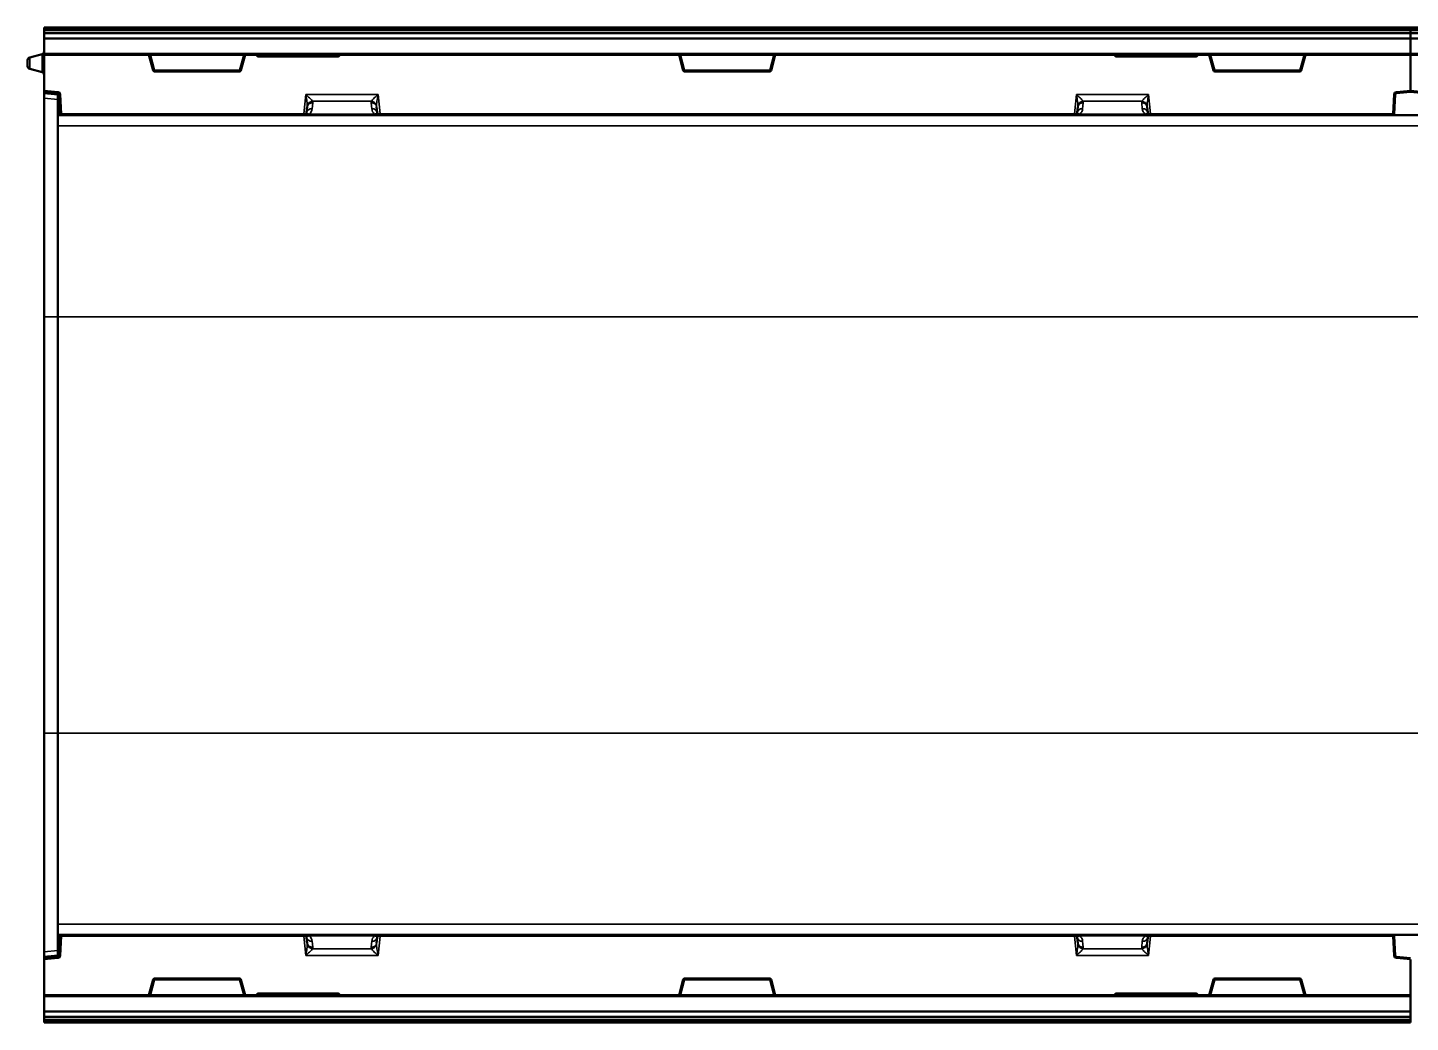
# Model space of a CAD drawing. Header units: millimetres. Extents: x 0 to 4362, y -130 to 2100.
# Drawn here: x 1807 to 2313, y 252 to 616 of the extents above; entities that cross this region are included whole.
import ezdxf

# ---------------------------------------------------------------- set-up
doc = ezdxf.new("R2010")
doc.units = ezdxf.units.MM
doc.header["$LTSCALE"] = 5
doc.layers.add('Sichtbar (ISO)', color=7, linetype='Continuous', lineweight=50)
doc.layers.add('Sichtbar schmal (ISO)', color=7, linetype='Continuous', lineweight=35)

msp = doc.modelspace()

# ---------------------------------------------------------------- linework, layer by layer
at = {"layer": 'Sichtbar (ISO)'}
for p, q in [((1812.521, 615.703), (1812.521, 616.203)), ((2312.521, 616.203), (1812.521, 616.203)), ((1812.521, 615.703), (1812.521, 615.203)), ((1812.521, 615.203), (1812.521, 614.203)), ((1812.521, 614.177), (1812.521, 614.203)), ((2312.521, 614.203), (1812.521, 614.203)), ((1812.521, 614.177), (1812.521, 612.203)), ((2312.521, 615.703), (2312.521, 616.203)), ((2812.521, 616.203), (2312.521, 616.203)), ((2312.521, 616.203), (2312.521, 615.703)), ((2312.521, 615.703), (2312.521, 615.203)), ((2312.521, 615.203), (2312.521, 615.703)), ((2312.521, 615.203), (2312.521, 614.203)), ((2312.521, 614.203), (2312.521, 615.203)), ((2312.521, 614.177), (2312.521, 614.203)), ((2812.521, 614.203), (2312.521, 614.203)), ((2312.521, 614.203), (2312.521, 614.177)), ((2312.521, 614.177), (2312.521, 612.203)), ((2312.521, 612.203), (2312.521, 614.177)), ((2312.521, 612.203), (1812.521, 612.203)), ((1812.521, 612.203), (1812.521, 606.703)), ((2812.521, 612.203), (2312.521, 612.203)), ((2312.521, 612.203), (2312.521, 606.703)), ((2312.521, 606.703), (2312.521, 612.203)), ((1806.521, 602.078), (1806.521, 604.328)), ((1811.78, 606.504), (1807.263, 605.294)), ((1812.521, 606.203), (1812.521, 606.703)), ((1812.521, 606.203), (1851.258, 606.203)), ((1812.521, 606.203), (1812.521, 593.186)), ((1852.466, 600.57), (1850.913, 606.203)), ((1851.419, 606.203), (1885.624, 606.203)), ((1886.13, 606.203), (1884.576, 600.57)), ((1885.784, 606.203), (1890.671, 606.203)), ((1890.387, 606.203), (1890.422, 606.073)), ((1890.671, 606.203), (1920.371, 606.203)), ((1920.262, 606.19), (1890.781, 606.19)), ((1890.905, 605.703), (1920.138, 605.703)), ((1920.371, 606.203), (2045.258, 606.203)), ((1920.621, 606.073), (1920.655, 606.203)), ((2046.466, 600.57), (2044.913, 606.203)), ((2045.419, 606.203), (2079.624, 606.203)), ((2080.13, 606.203), (2078.576, 600.57)), ((2079.784, 606.203), (2204.671, 606.203)), ((2204.387, 606.203), (2204.422, 606.073)), ((2204.671, 606.203), (2234.371, 606.203)), ((2234.262, 606.19), (2204.781, 606.19)), ((2204.905, 605.703), (2234.138, 605.703)), ((2234.371, 606.203), (2239.258, 606.203)), ((2234.621, 606.073), (2234.655, 606.203)), ((2240.466, 600.57), (2238.913, 606.203)), ((2239.419, 606.203), (2273.624, 606.203)), ((2274.13, 606.203), (2272.576, 600.57)), ((2273.784, 606.203), (2312.521, 606.203)), ((2312.521, 606.203), (2312.521, 606.703)), ((2312.521, 606.703), (2312.521, 606.203)), ((2312.521, 606.203), (2351.258, 606.203)), ((2312.521, 606.203), (2312.521, 593.186)), ((2312.521, 593.186), (2312.521, 606.203)), ((1811.78, 599.901), (1807.263, 601.112)), ((1852.948, 600.203), (1884.094, 600.203)), ((2046.948, 600.203), (2078.094, 600.203)), ((2240.948, 600.203), (2272.094, 600.203)), ((1812.521, 592.684), (1812.521, 593.186)), ((1812.521, 592.684), (1817.588, 592.241)), ((1812.521, 592.203), (1812.521, 592.684)), ((1812.521, 592.203), (1817.521, 591.765)), ((1812.521, 592.174), (1812.521, 592.203)), ((1812.521, 590.342), (1812.521, 592.174)), ((1817.521, 591.761), (1812.521, 592.174)), ((2307.454, 592.241), (2312.521, 592.684)), ((2312.521, 592.684), (2312.521, 593.186)), ((2312.521, 593.186), (2312.521, 592.684)), ((2312.521, 592.684), (2317.588, 592.241)), ((1812.521, 510.345), (1812.521, 590.342)), ((1817.521, 591.765), (1817.521, 584.203)), ((1818.044, 591.769), (1818.416, 584.677)), ((1908.615, 585.098), (1908.839, 587.222)), ((1934.204, 587.222), (1934.427, 585.098)), ((2190.615, 585.098), (2190.839, 587.222)), ((2216.204, 587.222), (2216.427, 585.098)), ((2306.627, 584.677), (2306.999, 591.769)), ((1817.521, 584.203), (1817.521, 580.335)), ((1817.521, 584.203), (1818.915, 584.203)), ((1818.915, 584.203), (1907.568, 584.203)), ((1907.621, 584.203), (1907.568, 584.203)), ((1907.621, 584.203), (1935.422, 584.203)), ((1935.474, 584.203), (1935.422, 584.203)), ((1935.474, 584.203), (2189.568, 584.203)), ((2189.621, 584.203), (2189.568, 584.203)), ((2189.621, 584.203), (2217.422, 584.203)), ((2217.474, 584.203), (2217.422, 584.203)), ((2217.474, 584.203), (2306.128, 584.203)), ((2306.128, 584.203), (2318.915, 584.203)), ((1817.521, 580.335), (1817.521, 510.345)), ((1812.521, 358.061), (1812.521, 510.345)), ((1817.521, 510.345), (1817.521, 358.061)), ((1812.521, 278.063), (1812.521, 358.061)), ((1817.521, 358.061), (1817.521, 288.07)), ((1817.521, 288.07), (1817.521, 284.203)), ((1817.521, 284.203), (1818.915, 284.203)), ((1817.521, 284.203), (1817.521, 276.64)), ((1818.416, 283.729), (1818.044, 276.637)), ((1907.568, 284.203), (1818.915, 284.203)), ((1907.568, 284.203), (1907.621, 284.203)), ((1935.422, 284.203), (1907.621, 284.203)), ((1935.422, 284.203), (1935.474, 284.203)), ((2189.568, 284.203), (1935.474, 284.203)), ((2189.568, 284.203), (2189.621, 284.203)), ((2217.422, 284.203), (2189.621, 284.203)), ((2217.422, 284.203), (2217.474, 284.203)), ((2306.128, 284.203), (2217.474, 284.203)), ((2306.128, 284.203), (2318.915, 284.203)), ((2306.999, 276.637), (2306.627, 283.729)), ((1908.839, 281.184), (1908.615, 283.307)), ((1934.427, 283.307), (1934.204, 281.184)), ((2190.839, 281.184), (2190.615, 283.307)), ((2216.427, 283.307), (2216.204, 281.184)), ((1812.521, 276.231), (1812.521, 278.063)), ((1812.521, 276.231), (1817.521, 276.644)), ((1817.521, 276.64), (1812.521, 276.203)), ((1812.521, 276.203), (1812.521, 276.231)), ((1812.521, 276.203), (1812.521, 275.722)), ((1817.588, 276.165), (1812.521, 275.722)), ((1812.521, 275.22), (1812.521, 275.722)), ((1812.521, 275.22), (1812.521, 262.203)), ((2312.521, 275.722), (2307.454, 276.165)), ((2312.521, 262.203), (2312.521, 275.22)), ((1884.094, 268.203), (1852.948, 268.203)), ((2078.094, 268.203), (2046.948, 268.203)), ((2272.094, 268.203), (2240.948, 268.203)), ((1850.913, 262.203), (1852.466, 267.836)), ((1884.576, 267.836), (1886.13, 262.203)), ((2044.913, 262.203), (2046.466, 267.836)), ((2078.576, 267.836), (2080.13, 262.203)), ((2238.913, 262.203), (2240.466, 267.836)), ((2272.576, 267.836), (2274.13, 262.203)), ((1812.521, 261.703), (1812.521, 262.203)), ((1851.258, 262.203), (1812.521, 262.203)), ((1812.521, 261.703), (1812.521, 256.203)), ((1885.624, 262.202), (1851.419, 262.202)), ((1890.671, 262.203), (1885.784, 262.203)), ((1890.422, 262.332), (1890.387, 262.203)), ((1920.371, 262.203), (1890.671, 262.203)), ((1890.781, 262.215), (1920.262, 262.215)), ((1920.138, 262.703), (1890.905, 262.703)), ((2045.258, 262.203), (1920.371, 262.203)), ((1920.655, 262.203), (1920.621, 262.332)), ((2079.624, 262.202), (2045.419, 262.202)), ((2204.671, 262.203), (2079.784, 262.203)), ((2204.422, 262.332), (2204.387, 262.203)), ((2234.371, 262.203), (2204.671, 262.203)), ((2204.781, 262.215), (2234.262, 262.215)), ((2234.138, 262.703), (2204.905, 262.703)), ((2239.258, 262.203), (2234.371, 262.203)), ((2234.655, 262.203), (2234.621, 262.332)), ((2273.624, 262.202), (2239.419, 262.202)), ((2312.521, 262.203), (2273.784, 262.203)), ((2312.521, 262.203), (2312.521, 261.703)), ((2312.521, 256.203), (2312.521, 261.703)), ((1812.521, 256.203), (1812.521, 254.228)), ((1812.521, 256.203), (2312.521, 256.203)), ((1812.521, 254.203), (1812.521, 254.228)), ((1812.521, 254.203), (2312.521, 254.203)), ((1812.521, 254.203), (1812.521, 253.203)), ((1812.521, 253.203), (1812.521, 252.703)), ((2312.521, 254.228), (2312.521, 256.203)), ((2312.521, 254.228), (2312.521, 254.203)), ((2312.521, 253.203), (2312.521, 254.203)), ((2312.521, 252.703), (2312.521, 253.203)), ((1812.521, 252.203), (1812.521, 252.703)), ((1812.521, 252.203), (2312.521, 252.203)), ((2312.521, 252.703), (2312.521, 252.203))]:
    msp.add_line(p, q, dxfattribs=at)
for centre, radius, start, end in [((1811.521, 607.47), 1, 285, 0), ((1807.521, 604.328), 1, 105, 180), ((1890.905, 606.203), 0.5, 195, 270), ((1920.138, 606.203), 0.5, 270, 345), ((2204.905, 606.203), 0.5, 195, 270), ((2234.138, 606.203), 0.5, 270, 345), ((1807.521, 602.078), 1, 180, 255), ((1811.521, 598.935), 1, 0, 75), ((1852.948, 600.703), 0.5, 195.42277, 270), ((1884.094, 600.703), 0.5, 270, 344.57723), ((2046.948, 600.703), 0.5, 195.42277, 270), ((2078.094, 600.703), 0.5, 270, 344.57723), ((2240.948, 600.703), 0.5, 195.42277, 270), ((2272.094, 600.703), 0.5, 270, 344.57723), ((1817.545, 591.743), 0.5, 3, 85), ((2307.498, 591.743), 0.5, 95, 177), ((1818.915, 584.703), 0.5, 183, 270), ((1907.621, 585.203), 1, 270, 354), ((1935.422, 585.203), 1, 186, 270), ((2189.621, 585.203), 1, 270, 354), ((2217.422, 585.203), 1, 186, 270), ((2306.128, 584.703), 0.5, 270, 357), ((1818.915, 283.703), 0.5, 90, 177), ((1907.621, 283.203), 1, 6, 90), ((1935.422, 283.203), 1, 90, 174), ((2189.621, 283.203), 1, 6, 90), ((2217.422, 283.203), 1, 90, 174), ((2306.128, 283.703), 0.5, 3, 90), ((1817.545, 276.663), 0.5, 275, 357), ((2307.498, 276.663), 0.5, 183, 265), ((1852.948, 267.703), 0.5, 90, 164.57723), ((1884.094, 267.703), 0.5, 15.42277, 90), ((2046.948, 267.703), 0.5, 90, 164.57723), ((2078.094, 267.703), 0.5, 15.42277, 90), ((2240.948, 267.703), 0.5, 90, 164.57723), ((2272.094, 267.703), 0.5, 15.42277, 90), ((1890.905, 262.203), 0.5, 90, 165), ((1920.138, 262.203), 0.5, 15, 90), ((2204.905, 262.203), 0.5, 90, 165), ((2234.138, 262.203), 0.5, 15, 90)]:
    msp.add_arc(centre, radius, start, end, dxfattribs=at)
for centre, major_axis, start_param, end_param in [((1890.768, 606.716), (0.137, -0.51), 5.8149227, 6.0344777), ((1920.275, 606.716), (-0.137, -0.51), 0.2487076, 0.4682626), ((2204.768, 606.716), (0.137, -0.51), 5.8149227, 6.0344777), ((2234.275, 606.716), (-0.137, -0.51), 0.2487076, 0.4682626), ((1890.768, 261.69), (0.137, 0.51), 0.2487076, 0.4682626), ((1920.275, 261.69), (-0.137, 0.51), 5.8149227, 6.0344777), ((2204.768, 261.69), (0.137, 0.51), 0.2487076, 0.4682626), ((2234.275, 261.69), (-0.137, 0.51), 5.8149227, 6.0344777)]:
    msp.add_ellipse(centre, major_axis=major_axis, ratio=0.947813, start_param=start_param, end_param=end_param, dxfattribs=at)
for points in [[(1851.258, 606.203), (1851.311, 606.203), (1851.366, 606.203), (1851.419, 606.203)], [(1885.624, 606.203), (1885.676, 606.203), (1885.731, 606.203), (1885.784, 606.203)], [(2045.258, 606.203), (2045.311, 606.203), (2045.366, 606.203), (2045.419, 606.203)], [(2079.624, 606.203), (2079.676, 606.203), (2079.731, 606.203), (2079.784, 606.203)], [(2239.258, 606.203), (2239.311, 606.203), (2239.366, 606.203), (2239.419, 606.203)], [(2273.624, 606.203), (2273.676, 606.203), (2273.731, 606.203), (2273.784, 606.203)], [(1851.419, 262.202), (1851.366, 262.202), (1851.311, 262.203), (1851.258, 262.203)], [(1885.784, 262.203), (1885.732, 262.203), (1885.676, 262.202), (1885.624, 262.202)], [(2045.419, 262.202), (2045.366, 262.202), (2045.311, 262.203), (2045.258, 262.203)], [(2079.784, 262.203), (2079.732, 262.203), (2079.676, 262.202), (2079.624, 262.202)], [(2239.419, 262.202), (2239.366, 262.202), (2239.311, 262.203), (2239.258, 262.203)], [(2273.784, 262.203), (2273.732, 262.203), (2273.676, 262.202), (2273.624, 262.202)]]:
    msp.add_open_spline(points, degree=3, dxfattribs=at)
at = {"layer": 'Sichtbar schmal (ISO)'}
for p, q in [((1812.521, 615.703), (2312.521, 615.703)), ((2312.521, 615.203), (1812.521, 615.203)), ((1812.521, 614.177), (2312.521, 614.177)), ((2312.521, 615.703), (2812.521, 615.703)), ((2812.521, 615.203), (2312.521, 615.203)), ((2312.521, 614.177), (2812.521, 614.177)), ((1807.263, 605.294), (1807.263, 601.112)), ((1811.78, 599.901), (1811.78, 606.504)), ((2312.521, 606.703), (1812.521, 606.703)), ((1852.948, 600.659), (1851.419, 606.203)), ((1885.624, 606.203), (1884.094, 600.659)), ((1890.905, 605.727), (1890.781, 606.19)), ((1890.905, 605.727), (1890.905, 605.703)), ((1920.138, 605.727), (1890.905, 605.727)), ((1920.262, 606.19), (1920.138, 605.727)), ((1920.138, 605.703), (1920.138, 605.727)), ((2046.948, 600.659), (2045.419, 606.203)), ((2079.624, 606.203), (2078.094, 600.659)), ((2204.905, 605.727), (2204.781, 606.19)), ((2204.905, 605.727), (2204.905, 605.703)), ((2234.138, 605.727), (2204.905, 605.727)), ((2234.262, 606.19), (2234.138, 605.727)), ((2234.138, 605.703), (2234.138, 605.727)), ((2240.948, 600.659), (2239.419, 606.203)), ((2273.624, 606.203), (2272.094, 600.659)), ((2812.521, 606.703), (2312.521, 606.703)), ((1852.948, 600.659), (1852.948, 600.203)), ((1884.094, 600.659), (1852.948, 600.659)), ((1884.094, 600.203), (1884.094, 600.659)), ((2046.948, 600.659), (2046.948, 600.203)), ((2078.094, 600.659), (2046.948, 600.659)), ((2078.094, 600.203), (2078.094, 600.659)), ((2240.948, 600.659), (2240.948, 600.203)), ((2272.094, 600.659), (2240.948, 600.659)), ((2272.094, 600.203), (2272.094, 600.659)), ((1817.632, 592.739), (1812.521, 593.186)), ((1817.632, 592.739), (1817.588, 592.241)), ((2312.521, 593.186), (2307.411, 592.739)), ((2307.454, 592.241), (2307.411, 592.739)), ((2317.632, 592.739), (2312.521, 593.186)), ((1812.521, 590.342), (1817.521, 589.905)), ((1818.044, 591.769), (1818.543, 591.795)), ((1818.915, 584.703), (1818.543, 591.795)), ((1908.306, 591.716), (1907.568, 584.703)), ((1908.306, 591.716), (1934.737, 591.716)), ((1910.605, 586.527), (1910.828, 588.651)), ((1910.763, 589.259), (1932.28, 589.259)), ((1932.215, 588.651), (1932.438, 586.527)), ((1935.474, 584.703), (1934.737, 591.716)), ((2190.306, 591.716), (2189.568, 584.703)), ((2190.306, 591.716), (2216.737, 591.716)), ((2192.605, 586.527), (2192.828, 588.651)), ((2214.28, 589.259), (2192.763, 589.259)), ((2214.215, 588.651), (2214.438, 586.527)), ((2217.474, 584.703), (2216.737, 591.716)), ((2306.499, 591.795), (2306.128, 584.703)), ((2306.499, 591.795), (2306.999, 591.769)), ((1818.915, 584.703), (1818.416, 584.677)), ((1907.568, 584.703), (1818.915, 584.703)), ((1818.915, 584.703), (1818.915, 584.203)), ((1907.568, 584.203), (1907.568, 584.703)), ((1907.568, 584.703), (1907.673, 584.697)), ((1933.468, 584.564), (1909.575, 584.564)), ((1935.37, 584.697), (1935.474, 584.703)), ((2189.568, 584.703), (1935.474, 584.703)), ((1935.474, 584.203), (1935.474, 584.703)), ((2189.568, 584.203), (2189.568, 584.703)), ((2189.568, 584.703), (2189.673, 584.697)), ((2191.575, 584.564), (2215.468, 584.564)), ((2217.37, 584.697), (2217.474, 584.703)), ((2306.128, 584.703), (2217.474, 584.703)), ((2217.474, 584.203), (2217.474, 584.703)), ((2306.627, 584.677), (2306.128, 584.703)), ((2306.128, 584.203), (2306.128, 584.703)), ((2807.521, 580.335), (1817.521, 580.335)), ((1812.521, 510.345), (1817.521, 510.345)), ((2807.521, 510.345), (1817.521, 510.345)), ((1812.521, 358.061), (1817.521, 358.061)), ((2807.521, 358.061), (1817.521, 358.061)), ((2807.521, 288.07), (1817.521, 288.07)), ((1818.416, 283.729), (1818.915, 283.703)), ((1818.543, 276.611), (1818.915, 283.703)), ((1818.915, 284.203), (1818.915, 283.703)), ((1818.915, 283.703), (1907.568, 283.703)), ((1907.568, 284.203), (1907.568, 283.703)), ((1907.673, 283.708), (1907.568, 283.703)), ((1907.568, 283.703), (1908.306, 276.689)), ((1933.468, 283.841), (1909.575, 283.841)), ((1934.737, 276.689), (1935.474, 283.703)), ((1935.474, 283.703), (1935.37, 283.708)), ((1935.474, 284.203), (1935.474, 283.703)), ((1935.474, 283.703), (2189.568, 283.703)), ((2189.568, 284.203), (2189.568, 283.703)), ((2189.673, 283.708), (2189.568, 283.703)), ((2189.568, 283.703), (2190.306, 276.689)), ((2191.575, 283.841), (2215.468, 283.841)), ((2216.737, 276.689), (2217.474, 283.703)), ((2217.474, 283.703), (2217.37, 283.708)), ((2217.474, 284.203), (2217.474, 283.703)), ((2217.474, 283.703), (2306.128, 283.703)), ((2306.128, 283.703), (2306.128, 284.203)), ((2306.128, 283.703), (2306.627, 283.729)), ((2306.128, 283.703), (2306.499, 276.611)), ((1812.521, 278.063), (1817.521, 278.501)), ((1910.828, 279.754), (1910.605, 281.878)), ((1910.763, 279.147), (1932.28, 279.147)), ((1932.438, 281.878), (1932.215, 279.754)), ((2192.828, 279.754), (2192.605, 281.878)), ((2214.28, 279.147), (2192.763, 279.147)), ((2214.438, 281.878), (2214.215, 279.754)), ((1812.521, 275.22), (1817.632, 275.667)), ((1817.588, 276.165), (1817.632, 275.667)), ((1818.543, 276.611), (1818.044, 276.637)), ((1934.737, 276.689), (1908.306, 276.689)), ((2216.737, 276.689), (2190.306, 276.689)), ((2306.999, 276.637), (2306.499, 276.611)), ((2307.411, 275.667), (2307.454, 276.165)), ((2307.411, 275.667), (2312.521, 275.22)), ((1852.948, 268.203), (1852.948, 267.746)), ((1884.094, 267.746), (1884.094, 268.203)), ((2046.948, 268.203), (2046.948, 267.746)), ((2078.094, 267.746), (2078.094, 268.203)), ((2240.948, 268.203), (2240.948, 267.746)), ((2272.094, 267.746), (2272.094, 268.203)), ((1851.419, 262.202), (1852.948, 267.746)), ((1852.948, 267.746), (1884.094, 267.746)), ((1884.094, 267.746), (1885.624, 262.202)), ((2045.419, 262.202), (2046.948, 267.746)), ((2046.948, 267.746), (2078.094, 267.746)), ((2078.094, 267.746), (2079.624, 262.202)), ((2239.419, 262.202), (2240.948, 267.746)), ((2240.948, 267.746), (2272.094, 267.746)), ((2272.094, 267.746), (2273.624, 262.202)), ((1812.521, 261.703), (2312.521, 261.703)), ((1890.781, 262.215), (1890.905, 262.678)), ((1890.905, 262.703), (1890.905, 262.678)), ((1890.905, 262.678), (1920.138, 262.678)), ((1920.138, 262.678), (1920.138, 262.703)), ((1920.138, 262.678), (1920.262, 262.215)), ((2204.781, 262.215), (2204.905, 262.678)), ((2204.905, 262.703), (2204.905, 262.678)), ((2204.905, 262.678), (2234.138, 262.678)), ((2234.138, 262.678), (2234.138, 262.703)), ((2234.138, 262.678), (2234.262, 262.215)), ((2312.521, 254.228), (1812.521, 254.228)), ((1812.521, 253.203), (2312.521, 253.203)), ((2312.521, 252.703), (1812.521, 252.703))]:
    msp.add_line(p, q, dxfattribs=at)
for centre, radius, start, end in [((1817.545, 591.743), 1, 3, 85), ((2307.498, 591.743), 1, 95, 177), ((1907.621, 586.841), 3, 310.63537, 354), ((1935.422, 586.841), 3, 186, 229.36463), ((2189.621, 586.841), 3, 310.63537, 354), ((2217.422, 586.841), 3, 186, 229.36463), ((1907.621, 281.564), 3, 6, 49.36463), ((1935.422, 281.564), 3, 130.63537, 174), ((2189.621, 281.564), 3, 6, 49.36463), ((2217.422, 281.564), 3, 130.63537, 174), ((1817.545, 276.663), 1, 275, 357), ((2307.498, 276.663), 1, 183, 265)]:
    msp.add_arc(centre, radius, start, end, dxfattribs=at)
for centre, major_axis, ratio, start_param, end_param in [((1890.905, 606.203), (-0.483, -0.129), 0.947813, 0, 1.3220887), ((1920.138, 606.203), (0.483, -0.129), 0.947813, 4.9610966, 6.2831853), ((2204.905, 606.203), (-0.483, -0.129), 0.947813, 0, 1.3220887), ((2234.138, 606.203), (0.483, -0.129), 0.947813, 4.9610966, 6.2831853), ((1852.948, 600.703), (-0.482, -0.133), 0.0840398, 0, 1.5476161), ((1884.094, 600.703), (0.482, -0.133), 0.0840398, 4.7355692, 6.2831853), ((2046.948, 600.703), (-0.482, -0.133), 0.0840398, 0, 1.5476161), ((2078.094, 600.703), (0.482, -0.133), 0.0840398, 4.7355692, 6.2831853), ((2240.948, 600.703), (-0.482, -0.133), 0.0840398, 0, 1.5476161), ((2272.094, 600.703), (0.482, -0.133), 0.0840398, 4.7355692, 6.2831853), ((1910.828, 587.013), (-1.989, 0.209), 0.8176676, 4.7981187, 6.2831853), ((1907.811, 587.013), (0.41, 2.103), 0.4603244, 4.9010024, 5.1944917), ((1910.763, 587.62), (1.9, 0.625), 0.8049551, 1.3119969, 2.6322857), ((1907.811, 588.651), (-3.018, -0.293), 0.689271, 3.0017611, 3.2952504), ((1935.232, 588.651), (-3.018, 0.293), 0.689271, 6.1295276, 6.4230169), ((1932.215, 587.013), (1.989, 0.209), 0.8176676, 0, 1.4850666), ((1932.28, 587.62), (1.9, -0.625), 0.8049551, 0.509307, 1.8295958), ((1935.232, 587.013), (-0.41, 2.103), 0.4603244, 1.0886936, 1.3821829), ((2192.828, 587.013), (-1.989, 0.209), 0.8176676, 4.7981187, 6.2831853), ((2189.811, 587.013), (0.41, 2.103), 0.4603244, 4.9010024, 5.1944917), ((2192.763, 587.62), (1.9, 0.625), 0.8049551, 1.3119969, 2.6322857), ((2189.811, 588.651), (-3.018, -0.293), 0.689271, 3.0017611, 3.2952504), ((2217.232, 588.651), (-3.018, 0.293), 0.689271, 6.1295276, 6.4230169), ((2214.215, 587.013), (1.989, 0.209), 0.8176676, 0, 1.4850666), ((2214.28, 587.62), (1.9, -0.625), 0.8049551, 0.509307, 1.8295958), ((2217.232, 587.013), (-0.41, 2.103), 0.4603244, 1.0886936, 1.3821829), ((1907.621, 584.703), (0, -0.5), 0.1039621, 0, 1.5598699), ((1907.621, 585.203), (-0.995, 0.105), 0.5, 1.6755161, 3.1415927), ((1909.575, 582.926), (-1.302, 1.518), 0.6810406, 5.3832101, 6.2831853), ((1910.605, 584.889), (-1.989, 0.209), 0.8176676, 4.7981187, 6.2831853), ((1932.438, 584.889), (1.989, 0.209), 0.8176676, 0, 1.4850666), ((1933.468, 582.926), (1.302, 1.518), 0.6810406, 0, 0.8999752), ((1935.422, 585.203), (-0.995, -0.105), 0.5, 0, 1.4660766), ((1935.422, 584.703), (0, -0.5), 0.1039621, 4.7233154, 6.2831853), ((2189.621, 584.703), (0, -0.5), 0.1039621, 0, 1.5598699), ((2189.621, 585.203), (-0.995, 0.105), 0.5, 1.6755161, 3.1415927), ((2191.575, 582.926), (-1.302, 1.518), 0.6810406, 5.3832101, 6.2831853), ((2192.605, 584.889), (-1.989, 0.209), 0.8176676, 4.7981187, 6.2831853), ((2214.438, 584.889), (1.989, 0.209), 0.8176676, 0, 1.4850666), ((2215.468, 582.926), (1.302, 1.518), 0.6810406, 0, 0.8999752), ((2217.422, 585.203), (-0.995, -0.105), 0.5, 0, 1.4660766), ((2217.422, 584.703), (0, -0.5), 0.1039621, 4.7233154, 6.2831853), ((1907.621, 283.703), (0, 0.5), 0.1039621, 4.7233154, 6.2831853), ((1907.621, 283.203), (0.995, 0.105), 0.5, 0, 1.4660766), ((1909.575, 285.479), (-1.302, -1.518), 0.6810406, 0, 0.8999752), ((1933.468, 285.479), (1.302, -1.518), 0.6810406, 5.3832101, 6.2831853), ((1935.422, 283.203), (0.995, -0.105), 0.5, 1.6755161, 3.1415927), ((1935.422, 283.703), (0, 0.5), 0.1039621, 0, 1.5598699), ((2189.621, 283.703), (0, 0.5), 0.1039621, 4.7233154, 6.2831853), ((2189.621, 283.203), (0.995, 0.105), 0.5, 0, 1.4660766), ((2191.575, 285.479), (-1.302, -1.518), 0.6810406, 0, 0.8999752), ((2215.468, 285.479), (1.302, -1.518), 0.6810406, 5.3832101, 6.2831853), ((2217.422, 283.203), (0.995, -0.105), 0.5, 1.6755161, 3.1415927), ((2217.422, 283.703), (0, 0.5), 0.1039621, 0, 1.5598699), ((1910.605, 283.516), (-1.989, -0.209), 0.8176676, 0, 1.4850666), ((1910.828, 281.393), (-1.989, -0.209), 0.8176676, 0, 1.4850666), ((1907.811, 281.393), (0.41, -2.103), 0.4603244, 1.0886936, 1.3821829), ((1910.763, 280.785), (-1.9, 0.625), 0.8049551, 0.509307, 1.8295958), ((1907.811, 279.754), (3.018, -0.293), 0.689271, 6.1295276, 6.4230169), ((1935.232, 279.754), (3.018, 0.293), 0.689271, 3.0017611, 3.2952504), ((1932.215, 281.393), (1.989, -0.209), 0.8176676, 4.7981187, 6.2831853), ((1932.28, 280.785), (-1.9, -0.625), 0.8049551, 1.3119969, 2.6322857), ((1932.438, 283.516), (1.989, -0.209), 0.8176676, 4.7981187, 6.2831853), ((1935.232, 281.393), (-0.41, -2.103), 0.4603244, 4.9010024, 5.1944917), ((2192.605, 283.516), (-1.989, -0.209), 0.8176676, 0, 1.4850666), ((2189.811, 281.393), (0.41, -2.103), 0.4603244, 1.0886936, 1.3821829), ((2192.828, 281.393), (-1.989, -0.209), 0.8176676, 0, 1.4850666), ((2192.763, 280.785), (-1.9, 0.625), 0.8049551, 0.509307, 1.8295958), ((2189.811, 279.754), (3.018, -0.293), 0.689271, 6.1295276, 6.4230169), ((2217.232, 279.754), (3.018, 0.293), 0.689271, 3.0017611, 3.2952504), ((2214.215, 281.393), (1.989, -0.209), 0.8176676, 4.7981187, 6.2831853), ((2214.28, 280.785), (-1.9, -0.625), 0.8049551, 1.3119969, 2.6322857), ((2214.438, 283.516), (1.989, -0.209), 0.8176676, 4.7981187, 6.2831853), ((2217.232, 281.393), (-0.41, -2.103), 0.4603244, 4.9010024, 5.1944917), ((1852.948, 267.703), (-0.482, 0.133), 0.0840398, 4.7355692, 6.2831853), ((1884.094, 267.703), (0.482, 0.133), 0.0840398, 0, 1.5476161), ((2046.948, 267.703), (-0.482, 0.133), 0.0840398, 4.7355692, 6.2831853), ((2078.094, 267.703), (0.482, 0.133), 0.0840398, 0, 1.5476161), ((2240.948, 267.703), (-0.482, 0.133), 0.0840398, 4.7355692, 6.2831853), ((2272.094, 267.703), (0.482, 0.133), 0.0840398, 0, 1.5476161), ((1890.905, 262.203), (-0.483, 0.129), 0.947813, 4.9610966, 6.2831853), ((1920.138, 262.203), (0.483, 0.129), 0.947813, 0, 1.3220887), ((2204.905, 262.203), (-0.483, 0.129), 0.947813, 4.9610966, 6.2831853), ((2234.138, 262.203), (0.483, 0.129), 0.947813, 0, 1.3220887)]:
    msp.add_ellipse(centre, major_axis=major_axis, ratio=ratio, start_param=start_param, end_param=end_param, dxfattribs=at)
for points, knots in [([(1910.763, 589.259), (1910.725, 589.327), (1910.676, 589.4), (1910.463, 589.683), (1910.247, 589.915), (1910.001, 590.159), (1909.797, 590.362), (1909.571, 590.574), (1909.008, 591.091), (1908.655, 591.405), (1908.306, 591.716)], [0.09962646, 0.09962646, 0.09962646, 0.09962646, 0.16010665, 0.16010665, 0.3202133, 0.3202133, 0.3202133, 0.45284249, 0.45284249, 0.64042661, 0.64042661, 0.64042661, 0.64042661]), ([(1908.306, 591.716), (1908.389, 591.226), (1908.472, 590.731), (1908.605, 589.914), (1908.657, 589.578), (1908.703, 589.257), (1908.759, 588.87), (1908.806, 588.502), (1908.846, 588.049), (1908.854, 587.931), (1908.859, 587.821)], [-0.64042661, -0.64042661, -0.64042661, -0.64042661, -0.45284249, -0.45284249, -0.3202133, -0.3202133, -0.3202133, -0.16010665, -0.16010665, -0.09962646, -0.09962646, -0.09962646, -0.09962646]), ([(1934.737, 591.716), (1934.388, 591.405), (1934.035, 591.091), (1933.472, 590.574), (1933.246, 590.362), (1933.042, 590.159), (1932.796, 589.915), (1932.579, 589.683), (1932.367, 589.4), (1932.318, 589.327), (1932.28, 589.259)], [-0.00100156, -0.00100156, -0.00100156, -0.00100156, 0.1865823, 0.1865823, 0.31921174, 0.31921174, 0.31921174, 0.47931839, 0.47931839, 0.53979859, 0.53979859, 0.53979859, 0.53979859]), ([(1934.184, 587.821), (1934.189, 587.931), (1934.197, 588.049), (1934.237, 588.502), (1934.284, 588.87), (1934.34, 589.257), (1934.386, 589.578), (1934.438, 589.914), (1934.57, 590.731), (1934.654, 591.226), (1934.737, 591.716)], [-0.53979859, -0.53979859, -0.53979859, -0.53979859, -0.47931839, -0.47931839, -0.31921174, -0.31921174, -0.31921174, -0.1865823, -0.1865823, 0.00100156, 0.00100156, 0.00100156, 0.00100156]), ([(2190.306, 591.716), (2190.389, 591.226), (2190.472, 590.731), (2190.605, 589.914), (2190.657, 589.578), (2190.703, 589.257), (2190.759, 588.87), (2190.806, 588.502), (2190.846, 588.049), (2190.854, 587.931), (2190.859, 587.821)], [-0.6404266, -0.6404266, -0.6404266, -0.6404266, -0.45284274, -0.45284274, -0.3202133, -0.3202133, -0.3202133, -0.16010665, -0.16010665, -0.09962646, -0.09962646, -0.09962646, -0.09962646]), ([(2192.763, 589.259), (2192.725, 589.327), (2192.676, 589.4), (2192.463, 589.683), (2192.247, 589.915), (2192.001, 590.159), (2191.797, 590.362), (2191.571, 590.574), (2191.008, 591.091), (2190.655, 591.405), (2190.306, 591.716)], [0.09962646, 0.09962646, 0.09962646, 0.09962646, 0.16010665, 0.16010665, 0.3202133, 0.3202133, 0.3202133, 0.45284274, 0.45284274, 0.6404266, 0.6404266, 0.6404266, 0.6404266]), ([(2216.737, 591.716), (2216.388, 591.405), (2216.035, 591.091), (2215.472, 590.574), (2215.246, 590.362), (2215.042, 590.159), (2214.796, 589.915), (2214.579, 589.683), (2214.367, 589.4), (2214.318, 589.327), (2214.28, 589.259)], [-0.0010016, -0.0010016, -0.0010016, -0.0010016, 0.18658253, 0.18658253, 0.31921171, 0.31921171, 0.31921171, 0.47931836, 0.47931836, 0.53979856, 0.53979856, 0.53979856, 0.53979856]), ([(2216.184, 587.821), (2216.189, 587.931), (2216.197, 588.049), (2216.237, 588.502), (2216.284, 588.87), (2216.34, 589.257), (2216.386, 589.578), (2216.438, 589.914), (2216.57, 590.731), (2216.654, 591.226), (2216.737, 591.716)], [-0.53979856, -0.53979856, -0.53979856, -0.53979856, -0.47931836, -0.47931836, -0.31921171, -0.31921171, -0.31921171, -0.18658253, -0.18658253, 0.0010016, 0.0010016, 0.0010016, 0.0010016]), ([(1907.621, 584.203), (1907.791, 584.203), (1907.962, 584.21), (1908.301, 584.239), (1908.47, 584.261), (1908.634, 584.291), (1908.799, 584.32), (1908.962, 584.358), (1909.277, 584.449), (1909.43, 584.502), (1909.575, 584.564)], [-0.00097649, -0.00097649, -0.00097649, -0.00097649, 0.07708795, 0.07708795, 0.15515238, 0.15515238, 0.15515238, 0.23321682, 0.23321682, 0.31128125, 0.31128125, 0.31128125, 0.31128125]), ([(1933.468, 584.564), (1933.753, 584.442), (1934.068, 584.353), (1934.727, 584.233), (1935.076, 584.203), (1935.422, 584.203)], [-0.31124093, -0.31124093, -0.31124093, -0.31124093, -0.15764428, -0.15764428, 0.00101324, 0.00101324, 0.00101324, 0.00101324]), ([(2189.621, 584.203), (2189.791, 584.203), (2189.962, 584.21), (2190.301, 584.239), (2190.469, 584.261), (2190.634, 584.291), (2190.799, 584.32), (2190.962, 584.358), (2191.277, 584.449), (2191.43, 584.502), (2191.575, 584.564)], [-0.31225418, -0.31225418, -0.31225418, -0.31225418, -0.23419063, -0.23419063, -0.15612709, -0.15612709, -0.15612709, -0.07806354, -0.07806354, 0, 0, 0, 0]), ([(2215.468, 584.564), (2215.754, 584.442), (2216.073, 584.352), (2216.731, 584.232), (2217.078, 584.203), (2217.422, 584.203)], [0, 0, 0, 0, 0.15463042, 0.15463042, 0.31225774, 0.31225774, 0.31225774, 0.31225774]), ([(1909.575, 283.841), (1909.288, 283.964), (1908.97, 284.054), (1908.311, 284.173), (1907.965, 284.203), (1907.621, 284.203)], [0, 0, 0, 0, 0.15463042, 0.15463042, 0.31225774, 0.31225774, 0.31225774, 0.31225774]), ([(1935.422, 284.203), (1935.251, 284.203), (1935.08, 284.195), (1934.741, 284.166), (1934.573, 284.144), (1934.408, 284.115), (1934.244, 284.085), (1934.081, 284.048), (1933.765, 283.957), (1933.613, 283.903), (1933.468, 283.841)], [-0.31225418, -0.31225418, -0.31225418, -0.31225418, -0.23419063, -0.23419063, -0.15612709, -0.15612709, -0.15612709, -0.07806354, -0.07806354, 0, 0, 0, 0]), ([(2191.575, 283.841), (2191.29, 283.963), (2190.974, 284.053), (2190.316, 284.173), (2189.967, 284.203), (2189.621, 284.203)], [-0.31124093, -0.31124093, -0.31124093, -0.31124093, -0.15764428, -0.15764428, 0.00101324, 0.00101324, 0.00101324, 0.00101324]), ([(2217.422, 284.203), (2217.251, 284.203), (2217.08, 284.195), (2216.741, 284.166), (2216.573, 284.144), (2216.408, 284.115), (2216.244, 284.085), (2216.081, 284.048), (2215.765, 283.957), (2215.613, 283.903), (2215.468, 283.841)], [-0.00097649, -0.00097649, -0.00097649, -0.00097649, 0.07708795, 0.07708795, 0.15515238, 0.15515238, 0.15515238, 0.23321682, 0.23321682, 0.31128125, 0.31128125, 0.31128125, 0.31128125]), ([(1908.859, 280.585), (1908.854, 280.474), (1908.846, 280.357), (1908.806, 279.904), (1908.759, 279.535), (1908.703, 279.148), (1908.657, 278.827), (1908.605, 278.492), (1908.472, 277.675), (1908.389, 277.18), (1908.306, 276.689)], [-0.53979856, -0.53979856, -0.53979856, -0.53979856, -0.47931836, -0.47931836, -0.31921171, -0.31921171, -0.31921171, -0.18658253, -0.18658253, 0.0010016, 0.0010016, 0.0010016, 0.0010016]), ([(1908.306, 276.689), (1908.655, 277), (1909.008, 277.314), (1909.571, 277.832), (1909.797, 278.044), (1910.001, 278.246), (1910.247, 278.491), (1910.463, 278.722), (1910.676, 279.005), (1910.725, 279.078), (1910.763, 279.147)], [-0.0010016, -0.0010016, -0.0010016, -0.0010016, 0.18658253, 0.18658253, 0.31921171, 0.31921171, 0.31921171, 0.47931836, 0.47931836, 0.53979856, 0.53979856, 0.53979856, 0.53979856]), ([(1932.28, 279.147), (1932.318, 279.078), (1932.367, 279.005), (1932.579, 278.722), (1932.796, 278.491), (1933.042, 278.246), (1933.246, 278.044), (1933.472, 277.832), (1934.035, 277.314), (1934.388, 277), (1934.737, 276.689)], [0.09962646, 0.09962646, 0.09962646, 0.09962646, 0.16010665, 0.16010665, 0.3202133, 0.3202133, 0.3202133, 0.45284274, 0.45284274, 0.6404266, 0.6404266, 0.6404266, 0.6404266]), ([(1934.737, 276.689), (1934.654, 277.18), (1934.57, 277.675), (1934.438, 278.492), (1934.386, 278.827), (1934.34, 279.148), (1934.284, 279.535), (1934.237, 279.904), (1934.197, 280.357), (1934.189, 280.474), (1934.184, 280.585)], [-0.6404266, -0.6404266, -0.6404266, -0.6404266, -0.45284274, -0.45284274, -0.3202133, -0.3202133, -0.3202133, -0.16010665, -0.16010665, -0.09962646, -0.09962646, -0.09962646, -0.09962646]), ([(2190.859, 280.585), (2190.854, 280.474), (2190.846, 280.357), (2190.806, 279.904), (2190.759, 279.535), (2190.703, 279.148), (2190.657, 278.827), (2190.605, 278.492), (2190.472, 277.675), (2190.389, 277.18), (2190.306, 276.689)], [-0.53979859, -0.53979859, -0.53979859, -0.53979859, -0.47931839, -0.47931839, -0.31921174, -0.31921174, -0.31921174, -0.1865823, -0.1865823, 0.00100156, 0.00100156, 0.00100156, 0.00100156]), ([(2190.306, 276.689), (2190.655, 277), (2191.008, 277.314), (2191.571, 277.832), (2191.797, 278.044), (2192.001, 278.246), (2192.247, 278.491), (2192.463, 278.722), (2192.676, 279.005), (2192.725, 279.078), (2192.763, 279.147)], [-0.00100156, -0.00100156, -0.00100156, -0.00100156, 0.1865823, 0.1865823, 0.31921174, 0.31921174, 0.31921174, 0.47931839, 0.47931839, 0.53979859, 0.53979859, 0.53979859, 0.53979859]), ([(2214.28, 279.147), (2214.318, 279.078), (2214.367, 279.005), (2214.579, 278.722), (2214.796, 278.491), (2215.042, 278.246), (2215.246, 278.044), (2215.472, 277.832), (2216.035, 277.314), (2216.388, 277), (2216.737, 276.689)], [0.09962646, 0.09962646, 0.09962646, 0.09962646, 0.16010665, 0.16010665, 0.3202133, 0.3202133, 0.3202133, 0.45284249, 0.45284249, 0.64042661, 0.64042661, 0.64042661, 0.64042661]), ([(2216.737, 276.689), (2216.654, 277.18), (2216.57, 277.675), (2216.438, 278.492), (2216.386, 278.827), (2216.34, 279.148), (2216.284, 279.535), (2216.237, 279.904), (2216.197, 280.357), (2216.189, 280.474), (2216.184, 280.585)], [-0.64042661, -0.64042661, -0.64042661, -0.64042661, -0.45284249, -0.45284249, -0.3202133, -0.3202133, -0.3202133, -0.16010665, -0.16010665, -0.09962646, -0.09962646, -0.09962646, -0.09962646])]:
    msp.add_open_spline(points, degree=3, knots=knots, dxfattribs=at)

doc.saveas('drawing.dxf')
